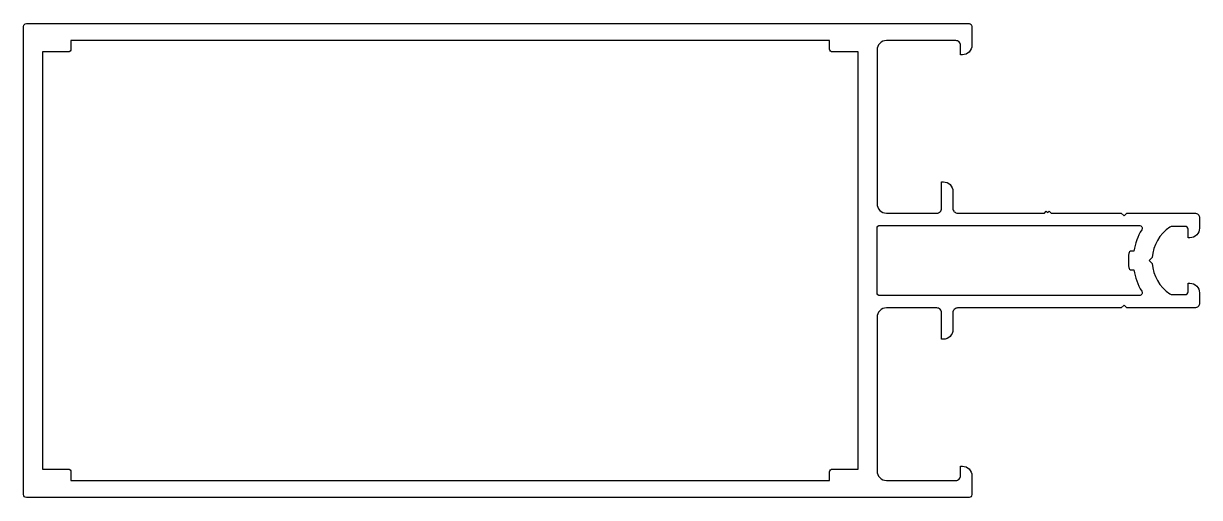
# Model space of a CAD drawing. Extents: x 590 to 714, y -196 to -146.
import ezdxf

# ---------------------------------------------------------------- set-up
doc = ezdxf.new("R2010")
doc.units = 0
doc.header["$LTSCALE"] = 15
doc.layers.get('0').update_dxf_attribs({"linetype": 'CONTINUOUS'})

msp = doc.modelspace()

# ---------------------------------------------------------------- linework, layer by layer
for points in [[(698.24, -165.51), (698.39, -165.66), (698.54, -165.51), (698.74, -165.71), (706.14, -165.71), (706.44, -166.01), (706.74, -165.71), (713.89, -165.71, -0.414214), (714.39, -166.21), (714.39, -167.31, -0.414214), (713.39, -168.31), (713.19, -168.31), (713.19, -167.41, 0.414214), (712.89, -167.11), (711.54, -167.11, 0.149524), (711.26, -167.19, 0.229816), (709.4, -170.4), (709.09, -170.71), (709.4, -171.02, 0.229816), (711.26, -174.22, 0.149524), (711.54, -174.31), (712.89, -174.31, 0.414214), (713.19, -174.01), (713.19, -173.11), (713.39, -173.11, -0.414214), (714.39, -174.11), (714.39, -175.21, -0.414214), (713.89, -175.71), (706.74, -175.71), (706.44, -175.41), (706.14, -175.71), (688.89, -175.71, 0.414214), (688.39, -176.21), (688.39, -178.01, -0.414214), (687.39, -179.01), (687.19, -179.01), (687.19, -176.21, 0.414214), (686.69, -175.71), (681.39, -175.71, 0.414214), (680.39, -176.71), (680.39, -192.91, 0.414214), (681.39, -193.91), (688.69, -193.91, 0.414214), (689.19, -193.41), (689.19, -192.41), (689.39, -192.41, -0.414214), (690.39, -193.41), (690.39, -195.41, -0.414214), (690.09, -195.71), (590.69, -195.71, -0.414214), (590.39, -195.41), (590.39, -146.01, -0.414214), (590.69, -145.71), (690.09, -145.71, -0.414214), (690.39, -146.01), (690.39, -148.01, -0.414214), (689.39, -149.01), (689.19, -149.01), (689.19, -148.01, 0.414214), (688.69, -147.51), (681.39, -147.51, 0.414214), (680.39, -148.51), (680.39, -164.71, 0.414214), (681.39, -165.71), (686.69, -165.71, 0.414214), (687.19, -165.21), (687.19, -162.41), (687.39, -162.41, -0.414214), (688.39, -163.41), (688.39, -165.21, 0.414214), (688.89, -165.71), (698.04, -165.71)], [(675.69, -192.71), (678.39, -192.71), (678.39, -148.71), (675.69, -148.71, -0.414214), (675.39, -148.41), (675.39, -147.51), (595.39, -147.51), (595.39, -148.41, -0.414214), (595.09, -148.71), (592.39, -148.71), (592.39, -192.71), (595.09, -192.71, -0.414214), (595.39, -193.01), (595.39, -193.91), (675.39, -193.91), (675.39, -193.01, -0.414214)], [(680.69, -167.01), (708.04, -167.01, -0.585079), (708.3, -167.46, 0.096739), (707.47, -169.71), (707.23, -169.71, 0.382662), (706.93, -169.98, 0.054509), (706.93, -171.44, 0.382662), (707.23, -171.71), (707.47, -171.71, 0.096739), (708.3, -173.95, -0.585079), (708.04, -174.41), (680.69, -174.41, -0.414214), (680.39, -174.11), (680.39, -167.31, -0.414214)]]:
    msp.add_lwpolyline(points, format="xyb", close=True)

doc.saveas('drawing.dxf')
